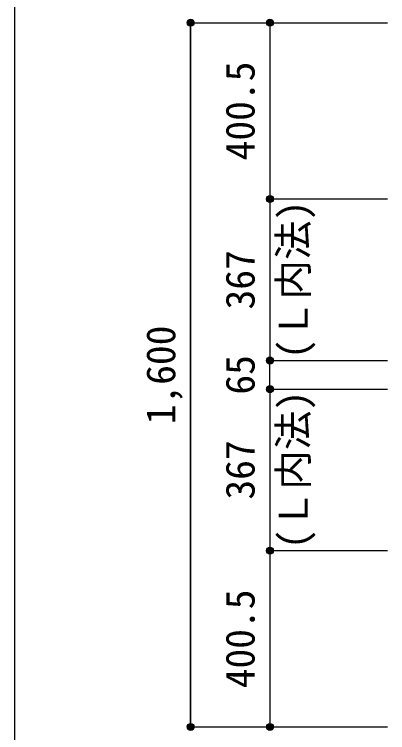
# Model space of a CAD drawing. Units: millimetres at full size, sheet at 1:30. Extents: x -5973 to 5954, y -4195 to 4201.
# Drawn here: x -5973 to -5126, y 1643 to 3275 of the extents above; entities that cross this region are included whole.
import ezdxf
from ezdxf.enums import TextEntityAlignment as Align

# ---------------------------------------------------------------- set-up
doc = ezdxf.new("R2010")
doc.units = ezdxf.units.MM
doc.header["$LTSCALE"] = 30
doc.header["$PDMODE"] = 32
doc.header["$PDSIZE"] = 15
for name, color, linetype in [('0-7_文字', 4, 'Continuous'), ('0-D_寸法', 4, 'Continuous'), ('F-0_枠', 6, 'Continuous')]:
    doc.layers.add(name, color=color, linetype=linetype)
doc.styles.add('ＭＳ ゴシック', font='')
doc.styles.get('ＭＳ ゴシック').set_extended_font_data('MS Gothic')

msp = doc.modelspace()

# ---------------------------------------------------------------- linework, layer by layer
at = {"layer": '0-D_寸法'}
for p, q in [((-5572.84, 3256.03), (-5392.84, 3256.03)), ((-5572.84, 3256.03), (-5392.84, 3256.03)), ((-5572.84, 3256.03), (-5572.84, 1656.03)), ((-5572.84, 1656.03), (-5572.84, 3256.03)), ((-5392.84, 3256.03), (-5125.8, 3256.03)), ((-5392.84, 3256.03), (-5392.84, 2855.53)), ((-5392.84, 2855.53), (-5392.84, 2488.53)), ((-5392.84, 2855.53), (-5125.8, 2855.53)), ((-5392.84, 2423.53), (-5392.84, 2488.53)), ((-5392.84, 2488.53), (-5125.8, 2488.53)), ((-5392.84, 2423.53), (-5125.8, 2423.53)), ((-5392.84, 2423.53), (-5392.84, 2056.53)), ((-5392.84, 2056.53), (-5392.84, 1656.03)), ((-5392.84, 2056.53), (-5125.8, 2056.53)), ((-5572.84, 1656.03), (-5392.84, 1656.03)), ((-5392.84, 1656.03), (-5125.8, 1656.03))]:
    msp.add_line(p, q, dxfattribs=at)
for centre, radius in [((-5572.84, 3256.03), 8), ((-5392.84, 3256.03), 8), ((-5572.84, 3256.03), 7.2), ((-5572.84, 3256.03), 6.4), ((-5572.84, 3256.03), 5.6), ((-5572.84, 3256.03), 4.8), ((-5572.84, 3256.03), 4), ((-5572.84, 3256.03), 3.2), ((-5572.84, 3256.03), 2.4), ((-5572.84, 3256.03), 1.6), ((-5572.84, 3256.03), 0.8), ((-5392.84, 3256.03), 7.2), ((-5392.84, 3256.03), 6.4), ((-5392.84, 3256.03), 5.6), ((-5392.84, 3256.03), 4.8), ((-5392.84, 3256.03), 4), ((-5392.84, 3256.03), 3.2), ((-5392.84, 3256.03), 2.4), ((-5392.84, 3256.03), 1.6), ((-5392.84, 3256.03), 0.8), ((-5392.84, 2855.53), 8), ((-5392.84, 2855.53), 7.2), ((-5392.84, 2855.53), 6.4), ((-5392.84, 2855.53), 5.6), ((-5392.84, 2855.53), 4.8), ((-5392.84, 2855.53), 4), ((-5392.84, 2855.53), 3.2), ((-5392.84, 2855.53), 2.4), ((-5392.84, 2855.53), 1.6), ((-5392.84, 2855.53), 0.8), ((-5392.84, 2488.53), 8), ((-5392.84, 2488.53), 7.2), ((-5392.84, 2488.53), 6.4), ((-5392.84, 2488.53), 5.6), ((-5392.84, 2488.53), 4.8), ((-5392.84, 2488.53), 4), ((-5392.84, 2488.53), 3.2), ((-5392.84, 2488.53), 2.4), ((-5392.84, 2488.53), 1.6), ((-5392.84, 2488.53), 0.8), ((-5392.84, 2423.53), 8), ((-5392.84, 2423.53), 7.2), ((-5392.84, 2423.53), 6.4), ((-5392.84, 2423.53), 5.6), ((-5392.84, 2423.53), 4.8), ((-5392.84, 2423.53), 4), ((-5392.84, 2423.53), 3.2), ((-5392.84, 2423.53), 2.4), ((-5392.84, 2423.53), 1.6), ((-5392.84, 2423.53), 0.8), ((-5392.84, 2056.53), 8), ((-5392.84, 2056.53), 7.2), ((-5392.84, 2056.53), 6.4), ((-5392.84, 2056.53), 5.6), ((-5392.84, 2056.53), 4.8), ((-5392.84, 2056.53), 4), ((-5392.84, 2056.53), 3.2), ((-5392.84, 2056.53), 2.4), ((-5392.84, 2056.53), 1.6), ((-5392.84, 2056.53), 0.8), ((-5572.84, 1656.03), 8), ((-5572.84, 1656.03), 7.2), ((-5572.84, 1656.03), 6.4), ((-5572.84, 1656.03), 5.6), ((-5572.84, 1656.03), 4.8), ((-5572.84, 1656.03), 4), ((-5572.84, 1656.03), 3.2), ((-5572.84, 1656.03), 2.4), ((-5572.84, 1656.03), 1.6), ((-5572.84, 1656.03), 0.8), ((-5392.84, 1656.03), 8), ((-5392.84, 1656.03), 7.2), ((-5392.84, 1656.03), 6.4), ((-5392.84, 1656.03), 5.6), ((-5392.84, 1656.03), 4.8), ((-5392.84, 1656.03), 4), ((-5392.84, 1656.03), 3.2), ((-5392.84, 1656.03), 2.4), ((-5392.84, 1656.03), 1.6), ((-5392.84, 1656.03), 0.8)]:
    msp.add_circle(centre, radius, dxfattribs=at)
at = {"layer": '0-D_寸法', "color": 7}
for p in [(-5572.84, 3256.03), (-5392.84, 3256.03), (-5392.84, 3256.03), (-5392.84, 2855.53), (-5392.84, 2855.53), (-5392.84, 2488.53), (-5392.84, 2488.53), (-5392.84, 2488.53), (-5392.84, 2423.53), (-5392.84, 2423.53), (-5392.84, 2423.53), (-5392.84, 2056.53), (-5392.84, 2056.53), (-5572.84, 1656.03), (-5392.84, 1656.03), (-5392.84, 1656.03)]:
    msp.add_point(p, dxfattribs=at)
at = {"layer": 'F-0_枠'}
msp.add_line((-5972.88, 4201.15), (-5972.88, -4195.24), dxfattribs=at)

# ---------------------------------------------------------------- texts
at = {"layer": '0-7_文字', "style": 'ＭＳ ゴシック'}
for p in [(-5287.27, 2491.98), (-5287.27, 2060.08)]:
    msp.add_text('(Ｌ内法)', height=65.98, rotation=90, dxfattribs=at).set_placement(p, align=Align.BOTTOM_LEFT)
at = {"layer": '0-D_寸法', "style": 'ＭＳ ゴシック'}
for s, p in [('400.5', (-5407.84, 2943.28)), ('367', (-5407.84, 2604.53)), ('1,600', (-5587.84, 2343.53)), ('65', (-5407.84, 2411.03)), ('367', (-5407.84, 2172.53)), ('400.5', (-5407.84, 1743.78))]:
    msp.add_text(s, height=65.98, rotation=90, dxfattribs=at).set_placement(p, align=Align.BOTTOM_LEFT)

doc.saveas('drawing.dxf')
